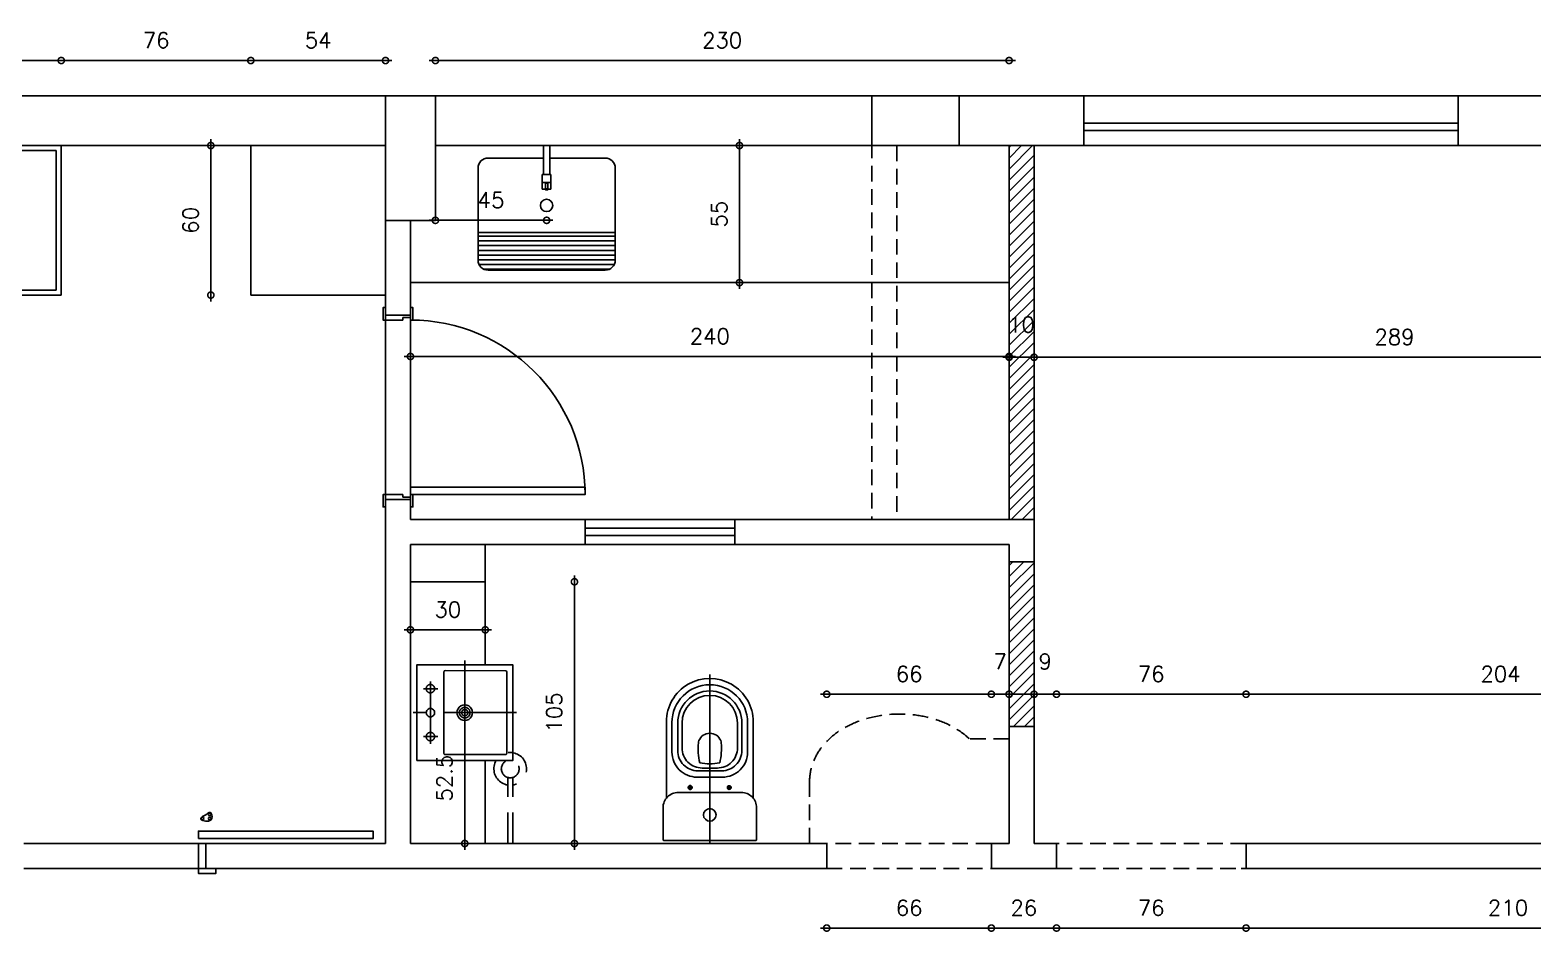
# Model space of a CAD drawing. Extents: x 126968 to 132038, y -1805 to 3860.
# Drawn here: x 127627 to 128229, y 2543 to 2904 of the extents above; entities that cross this region are included whole.
import ezdxf

# ---------------------------------------------------------------- set-up
doc = ezdxf.new("R2010")
doc.units = 0
doc.header["$MEASUREMENT"] = 0
doc.header["$PDMODE"] = 3
for name, pattern in [('AXES', [0.54, 0.3, -0.08, 0.08, -0.08]), ('CACHE', [0.24, 0.12, -0.12]), ('CONTINU', [0]), ('HIDDEN', [0.375, 0.25, -0.125])]:
    doc.linetypes.add(name, pattern=pattern)
doc.layers.get('0').update_dxf_attribs({"linetype": 'CONTINUOUS'})
doc.layers.get('Defpoints').update_dxf_attribs({"linetype": 'CONTINUOUS'})
doc.layers.add('COTA', color=8, linetype='CONTINUOUS', lineweight=5)
for name, color, linetype in [('PENA01', 1, 'CONTINUOUS'), ('PENA02', 2, 'CONTINUOUS'), ('PENA03', 3, 'CONTINUOUS'), ('PENA06', 6, 'CONTINUOUS')]:
    doc.layers.add(name, color=color, linetype=linetype)
doc.layers.add('PROJEÇÃO', color=1, linetype='HIDDEN', transparency=0.51)
doc.styles.get("Standard").update_dxf_attribs({"font": 'romans.shx'})
doc.dimstyles.new('COTAS_1_25', dxfattribs={"dimscale": 25, "dimtxt": 0.25, "dimasz": 0.2, "dimexe": 0.1, "dimexo": 0.2, "dimgap": 0.2, "dimtad": 1, "dimdsep": 46, "dimtxsty": 'Standard', "dimblk1": 'DOTSMALL', "dimblk2": 'DOTSMALL', "dimsah": 1, "dimcen": 0.1, "dimdle": 0.1, "dimse1": 1, "dimse2": 1, "dimclrt": 2, "dimadec": 0, "dimazin": 0, "dimtfac": 1, "dimtmove": 2, "dimatfit": 3, "dimldrblk": 'DOTSMALL', "dimfxl": 1, "dimtolj": 1, "dimtzin": 0, "dimarcsym": 0})
pattern_1 = [(45, (89948.3493, -6200.0578), (-2.2097087, 2.2097087), [])]

# ---------------------------------------------------------------- blocks, each defined once
blk = doc.blocks.new('7013017_p')
at = {"linetype": 'CONTINU'}
for points in [[(0, -0.6774), (0, 0)], [(-0.1875, -0.1437), (-0.1875, -0.0148)], [(-0.1848, -0.0121), (0.1848, -0.0121)], [(0.1875, -0.1437), (0.1875, -0.0148)], [(-0.174, -0.4881), (-0.174, -0.182)], [(-0.1266, -0.2047), (0.1266, -0.2047)], [(-0.0871, -0.2244), (-0.0688, -0.2244)], [(-0.0782, -0.2345), (-0.0782, -0.2147)], [(0.0681, -0.2244), (0.0887, -0.2244)], [(0.0782, -0.2351), (0.0782, -0.2144)], [(0.174, -0.488), (0.174, -0.182)], [(-0.0509, -0.2662), (0.0509, -0.2662)], [(-0.0479, -0.2918), (0.0479, -0.2918)], [(-0.0303, -0.3027), (0.0303, -0.3027)], [(-0.1518, -0.4851), (-0.1518, -0.367)], [(-0.1286, -0.4834), (-0.1286, -0.3725)], [(-0.111, -0.4834), (-0.111, -0.3834)], [(0.111, -0.4834), (0.111, -0.3834)], [(0.1286, -0.4834), (0.1286, -0.3725)], [(0.1518, -0.4851), (0.1518, -0.367)]]:
    blk.add_lwpolyline(points, dxfattribs=at)
for points in [[(-0.1848, -0.0121, 0.41424), (-0.1875, -0.0148)], [(0.1875, -0.0148, 0.414275), (0.1848, -0.0121)], [(0, -0.0896, 1), (0, -0.14)], [(0, -0.14, 1), (0, -0.0896)], [(-0.1875, -0.1437, 0.414214), (-0.1266, -0.2047)], [(0.1266, -0.2047, 0.414214), (0.1875, -0.1437)], [(-0.0782, -0.2168, 1), (-0.0782, -0.2319)], [(-0.0782, -0.2319, 1), (-0.0782, -0.2168)], [(0.0782, -0.2168, 1), (0.0782, -0.2319)], [(0.0782, -0.2319, 1), (0.0782, -0.2168)], [(-0.0509, -0.2662, 0.414214), (-0.1518, -0.367)], [(-0.0479, -0.2918, 0.414214), (-0.1286, -0.3725)], [(0.1286, -0.3725, 0.414214), (0.0479, -0.2918)], [(0.1518, -0.367, 0.414214), (0.0509, -0.2662)], [(-0.0303, -0.3027, 0.414214), (-0.111, -0.3834)], [(-0.04, -0.3232, 0.078063), (-0.0458, -0.404)], [(0.04, -0.3232, 0.080389), (-0.04, -0.3232)], [(0.111, -0.3834, 0.414214), (0.0303, -0.3027)], [(0.0458, -0.404, 0.078063), (0.04, -0.3232)], [(-0.0458, -0.404, 0.07471), (-0.0437, -0.4128)], [(-0.0437, -0.4128, 0.675827), (0.0437, -0.4128)], [(0.0437, -0.4128, 0.07471), (0.0458, -0.404)], [(-0.174, -0.4881, 1.000333), (0.174, -0.488)], [(-0.1518, -0.4851, 1), (0.1518, -0.4851)], [(-0.1286, -0.4834, 0.999998), (0.1286, -0.4834)], [(-0.111, -0.4834, 0.999998), (0.111, -0.4834)]]:
    blk.add_lwpolyline(points, format="xyb", dxfattribs=at)
blk = doc.blocks.new('7407317_p')
at = {"linetype": 'Continuous'}
blk.add_lwpolyline([(-0.2, 0.2), (0.2, 0.2), (0.2, -0.2), (-0.2, -0.2)], close=True, dxfattribs=at)
at = {"linetype": 'AXES'}
for points in [[(0, -0.2161), (0, 0.2151)], [(-0.1299, 0.1435), (0.1299, 0.1435)], [(-0.1, 0.112), (-0.1, 0.1725)], [(0.1, 0.112), (0.1, 0.1725)], [(-0.0506, 0), (0.2181, 0)]]:
    blk.add_lwpolyline(points, dxfattribs=at)
at = {"linetype": 'CACHE'}
for points in [[(-0.1, 0.161, 1.000021), (-0.1, 0.126)], [(-0.1, 0.126, 1.000078), (-0.1, 0.161)], [(0.1, 0.161, 1.000019), (0.1, 0.126)], [(0.1, 0.126, 1.000063), (0.1, 0.161)]]:
    blk.add_lwpolyline(points, format="xyb", dxfattribs=at)
at = {"linetype": 'CONTINU'}
for points in [[(0, 0.161, 1.00002), (0, 0.126)], [(0, 0.126, 1.00004), (0, 0.161)], [(-0.1703, 0.087, 0.414575), (-0.1753, 0.082)], [(0.1754, 0.082, 0.41461), (0.1704, 0.087)], [(0, 0.0325, 1.00002), (0, -0.0325)], [(0, 0.0222, 1.00002), (0, -0.0223)], [(0, -0.0325, 1.00002), (0, 0.0325)], [(0, -0.0223, 1.00006), (0, 0.0222)], [(-0.1736, -0.1735, -0.197037), (-0.175, -0.17)], [(-0.175, -0.17, 0.414577), (-0.17, -0.175)], [(-0.17, -0.175, -0.197039), (-0.1736, -0.1735)], [(0.1706, -0.175, 0.413841), (0.175, -0.1706)]]:
    blk.add_lwpolyline(points, format="xyb", dxfattribs=at)
for points in [[(-0.1753, 0.082), (-0.175, -0.17)], [(-0.1703, 0.087), (0.1704, 0.087)], [(0.175, -0.1706), (0.1754, 0.082)], [(-0.17, -0.175), (0.1706, -0.175)]]:
    blk.add_lwpolyline(points, dxfattribs=at)
blk = doc.blocks.new('Chuveiro-30cm')
for p, q in [((0, 0.02), (-0.531, 0.02)), ((0, -0.02), (-0.531, -0.02))]:
    blk.add_line(p, q)
blk.add_circle((-0.599, 0), 0.0714)
blk.add_arc((-0.599, 0), 0.131, 8.7566, 351.2434)
blk = doc.blocks.new('_DOTSMALL')
at = {"color": 0, "linetype": 'ByBlock', "const_width": 0.5}
blk.add_lwpolyline([(-0.0625, 0, 1), (0.0625, 0, 1)], format="xyb", close=True, dxfattribs=at)
blk = doc.blocks.new('*D273')
at = {"layer": 'COTA', "color": 0, "lineweight": -2, "transparency": 16777216}
blk.add_line((127501.93, 2892.24), (127641.93, 2892.24), dxfattribs=at)
at = {"layer": 'Defpoints', "color": 0, "transparency": 16777216}
for p in [(127639.43, 2892.24), (127504.43, 2858.13), (127639.43, 2858.13)]:
    blk.add_point(p, dxfattribs=at)
at = {"layer": 'COTA', "color": 0, "lineweight": -2, "transparency": 16777216, "xscale": 5, "yscale": 5, "zscale": 5, "rotation": 180}
blk.add_blockref('_DOTSMALL', (127504.43, 2892.24), dxfattribs=at)
at = {"layer": 'COTA', "color": 0, "lineweight": -2, "transparency": 16777216, "xscale": 5, "yscale": 5, "zscale": 5}
blk.add_blockref('_DOTSMALL', (127639.43, 2892.24), dxfattribs=at)
at = {"layer": 'COTA', "color": 2, "transparency": 16777216, "insert": (127571.93, 2900.37), "char_height": 6.25, "attachment_point": 5}
blk.add_mtext('\\A1;135', dxfattribs=at)
blk = doc.blocks.new('*D274')
at = {"layer": 'COTA', "color": 0, "lineweight": -2, "transparency": 16777216}
blk.add_line((127636.93, 2892.24), (127717.93, 2892.24), dxfattribs=at)
at = {"layer": 'Defpoints', "color": 0, "transparency": 16777216}
for p in [(127715.43, 2892.24), (127639.43, 2858.13), (127715.43, 2858.13)]:
    blk.add_point(p, dxfattribs=at)
at = {"layer": 'COTA', "color": 0, "lineweight": -2, "transparency": 16777216, "xscale": 5, "yscale": 5, "zscale": 5, "rotation": 180}
blk.add_blockref('_DOTSMALL', (127639.43, 2892.24), dxfattribs=at)
at = {"layer": 'COTA', "color": 0, "lineweight": -2, "transparency": 16777216, "xscale": 5, "yscale": 5, "zscale": 5}
blk.add_blockref('_DOTSMALL', (127715.43, 2892.24), dxfattribs=at)
at = {"layer": 'COTA', "color": 2, "transparency": 16777216, "insert": (127677.43, 2900.37), "char_height": 6.25, "attachment_point": 5}
blk.add_mtext('\\A1;76', dxfattribs=at)
blk = doc.blocks.new('*D275')
at = {"layer": 'COTA', "color": 0, "lineweight": -2, "transparency": 16777216}
blk.add_line((127712.93, 2892.24), (127771.93, 2892.24), dxfattribs=at)
at = {"layer": 'Defpoints', "color": 0, "transparency": 16777216}
for p in [(127769.43, 2892.24), (127715.43, 2858.13), (127769.43, 2858.13)]:
    blk.add_point(p, dxfattribs=at)
at = {"layer": 'COTA', "color": 0, "lineweight": -2, "transparency": 16777216, "xscale": 5, "yscale": 5, "zscale": 5, "rotation": 180}
blk.add_blockref('_DOTSMALL', (127715.43, 2892.24), dxfattribs=at)
at = {"layer": 'COTA', "color": 0, "lineweight": -2, "transparency": 16777216, "xscale": 5, "yscale": 5, "zscale": 5}
blk.add_blockref('_DOTSMALL', (127769.43, 2892.24), dxfattribs=at)
at = {"layer": 'COTA', "color": 2, "transparency": 16777216, "insert": (127742.43, 2900.37), "char_height": 6.25, "attachment_point": 5}
blk.add_mtext('\\A1;54', dxfattribs=at)
blk = doc.blocks.new('*D276')
at = {"layer": 'COTA', "color": 0, "lineweight": -2, "transparency": 16777216}
blk.add_line((127699.41, 2860.63), (127699.41, 2795.63), dxfattribs=at)
at = {"layer": 'Defpoints', "color": 0, "transparency": 16777216}
for p in [(127715.43, 2858.13), (127699.41, 2798.13), (127715.43, 2798.13)]:
    blk.add_point(p, dxfattribs=at)
at = {"layer": 'COTA', "color": 0, "lineweight": -2, "transparency": 16777216, "xscale": 5, "yscale": 5, "zscale": 5}
for p, rotation in [((127699.41, 2858.13), 90), ((127699.41, 2798.13), 270)]:
    blk.add_blockref('_DOTSMALL', p, dxfattribs=dict(at, rotation=rotation))
at = {"layer": 'COTA', "color": 2, "transparency": 16777216, "insert": (127691.29, 2828.13), "char_height": 6.25, "attachment_point": 5, "rotation": 90}
blk.add_mtext('\\A1;60', dxfattribs=at)
blk = doc.blocks.new('*D278')
at = {"layer": 'COTA', "color": 0, "lineweight": -2, "transparency": 16777216}
blk.add_line((127786.93, 2892.24), (128021.93, 2892.24), dxfattribs=at)
at = {"layer": 'Defpoints', "color": 0, "transparency": 16777216}
for p in [(128019.43, 2892.24), (127789.43, 2858.13), (128019.43, 2858.13)]:
    blk.add_point(p, dxfattribs=at)
at = {"layer": 'COTA', "color": 0, "lineweight": -2, "transparency": 16777216, "xscale": 5, "yscale": 5, "zscale": 5, "rotation": 180}
blk.add_blockref('_DOTSMALL', (127789.43, 2892.24), dxfattribs=at)
at = {"layer": 'COTA', "color": 0, "lineweight": -2, "transparency": 16777216, "xscale": 5, "yscale": 5, "zscale": 5}
blk.add_blockref('_DOTSMALL', (128019.43, 2892.24), dxfattribs=at)
at = {"layer": 'COTA', "color": 2, "transparency": 16777216, "insert": (127904.43, 2900.37), "char_height": 6.25, "attachment_point": 5}
blk.add_mtext('\\A1;230', dxfattribs=at)
blk = doc.blocks.new('*D279')
at = {"layer": 'COTA', "color": 0, "lineweight": -2, "transparency": 16777216}
blk.add_line((127776.93, 2773.51), (128021.93, 2773.51), dxfattribs=at)
at = {"layer": 'Defpoints', "color": 0, "transparency": 16777216}
for p in [(127779.43, 2803.13), (128019.43, 2803.13), (128019.43, 2773.51)]:
    blk.add_point(p, dxfattribs=at)
at = {"layer": 'COTA', "color": 0, "lineweight": -2, "transparency": 16777216, "xscale": 5, "yscale": 5, "zscale": 5, "rotation": 180}
blk.add_blockref('_DOTSMALL', (127779.43, 2773.51), dxfattribs=at)
at = {"layer": 'COTA', "color": 0, "lineweight": -2, "transparency": 16777216, "xscale": 5, "yscale": 5, "zscale": 5}
blk.add_blockref('_DOTSMALL', (128019.43, 2773.51), dxfattribs=at)
at = {"layer": 'COTA', "color": 2, "transparency": 16777216, "insert": (127899.43, 2781.63), "char_height": 6.25, "attachment_point": 5}
blk.add_mtext('\\A1;240', dxfattribs=at)
blk = doc.blocks.new('*D280')
at = {"layer": 'COTA', "color": 0, "lineweight": -2, "transparency": 16777216}
blk.add_line((127911.33, 2860.63), (127911.33, 2800.63), dxfattribs=at)
at = {"layer": 'Defpoints', "color": 0, "transparency": 16777216}
for p in [(127789.43, 2858.13), (127789.43, 2803.13), (127911.33, 2803.13)]:
    blk.add_point(p, dxfattribs=at)
at = {"layer": 'COTA', "color": 0, "lineweight": -2, "transparency": 16777216, "xscale": 5, "yscale": 5, "zscale": 5}
for p, rotation in [((127911.33, 2858.13), 90), ((127911.33, 2803.13), 270)]:
    blk.add_blockref('_DOTSMALL', p, dxfattribs=dict(at, rotation=rotation))
at = {"layer": 'COTA', "color": 2, "transparency": 16777216, "insert": (127903.21, 2830.63), "char_height": 6.25, "attachment_point": 5, "rotation": 90}
blk.add_mtext('\\A1;55', dxfattribs=at)
blk = doc.blocks.new('*D281')
at = {"layer": 'COTA', "color": 0, "lineweight": -2, "transparency": 16777216}
blk.add_line((127836.52, 2828.13), (127786.93, 2828.13), dxfattribs=at)
at = {"layer": 'Defpoints', "color": 0, "transparency": 16777216}
for p in [(127789.43, 2834.13), (127834.02, 2834.13), (127789.43, 2828.13)]:
    blk.add_point(p, dxfattribs=at)
at = {"layer": 'COTA', "color": 0, "lineweight": -2, "transparency": 16777216, "xscale": 5, "yscale": 5, "zscale": 5, "rotation": 180}
blk.add_blockref('_DOTSMALL', (127789.43, 2828.13), dxfattribs=at)
at = {"layer": 'COTA', "color": 0, "lineweight": -2, "transparency": 16777216, "xscale": 5, "yscale": 5, "zscale": 5}
blk.add_blockref('_DOTSMALL', (127834.02, 2828.13), dxfattribs=at)
at = {"layer": 'COTA', "color": 2, "transparency": 16777216, "insert": (127811.72, 2836.25), "char_height": 6.25, "attachment_point": 5}
blk.add_mtext('\\A1;45', dxfattribs=at)
blk = doc.blocks.new('*D282')
at = {"layer": 'COTA', "color": 0, "lineweight": -2, "transparency": 16777216}
blk.add_line((128016.93, 2773.19), (128031.93, 2773.19), dxfattribs=at)
at = {"layer": 'Defpoints', "color": 0, "transparency": 16777216}
for p in [(128029.43, 2773.19), (128019.43, 2708.13), (128029.43, 2708.13)]:
    blk.add_point(p, dxfattribs=at)
at = {"layer": 'COTA', "color": 0, "lineweight": -2, "transparency": 16777216, "xscale": 5, "yscale": 5, "zscale": 5, "rotation": 180}
blk.add_blockref('_DOTSMALL', (128019.43, 2773.19), dxfattribs=at)
at = {"layer": 'COTA', "color": 0, "lineweight": -2, "transparency": 16777216, "xscale": 5, "yscale": 5, "zscale": 5}
blk.add_blockref('_DOTSMALL', (128029.43, 2773.19), dxfattribs=at)
at = {"layer": 'COTA', "color": 2, "transparency": 16777216, "insert": (128024.43, 2786.32), "char_height": 6.25, "attachment_point": 5}
blk.add_mtext('\\A1;10', dxfattribs=at)
blk = doc.blocks.new('*D283')
at = {"layer": 'COTA', "color": 0, "lineweight": -2, "transparency": 16777216}
blk.add_line((128026.93, 2773.19), (128320.93, 2773.19), dxfattribs=at)
at = {"layer": 'Defpoints', "color": 0, "transparency": 16777216}
for p in [(128318.43, 2858.13), (128318.43, 2773.19), (128029.43, 2708.13)]:
    blk.add_point(p, dxfattribs=at)
at = {"layer": 'COTA', "color": 0, "lineweight": -2, "transparency": 16777216, "xscale": 5, "yscale": 5, "zscale": 5, "rotation": 180}
blk.add_blockref('_DOTSMALL', (128029.43, 2773.19), dxfattribs=at)
at = {"layer": 'COTA', "color": 0, "lineweight": -2, "transparency": 16777216, "xscale": 5, "yscale": 5, "zscale": 5}
blk.add_blockref('_DOTSMALL', (128318.43, 2773.19), dxfattribs=at)
at = {"layer": 'COTA', "color": 2, "transparency": 16777216, "insert": (128173.93, 2781.32), "char_height": 6.25, "attachment_point": 5}
blk.add_mtext('\\A1;289', dxfattribs=at)
blk = doc.blocks.new('*D285')
at = {"layer": 'COTA', "color": 0, "lineweight": -2, "transparency": 16777216}
blk.add_line((128326.93, 2544.21), (128111.93, 2544.21), dxfattribs=at)
at = {"layer": 'Defpoints', "color": 0, "transparency": 16777216}
for p in [(128114.43, 2568.13), (128324.43, 2568.13), (128114.43, 2544.21)]:
    blk.add_point(p, dxfattribs=at)
at = {"layer": 'COTA', "color": 0, "lineweight": -2, "transparency": 16777216, "xscale": 5, "yscale": 5, "zscale": 5, "rotation": 180}
blk.add_blockref('_DOTSMALL', (128114.43, 2544.21), dxfattribs=at)
at = {"layer": 'COTA', "color": 0, "lineweight": -2, "transparency": 16777216, "xscale": 5, "yscale": 5, "zscale": 5}
blk.add_blockref('_DOTSMALL', (128324.43, 2544.21), dxfattribs=at)
at = {"layer": 'COTA', "color": 2, "transparency": 16777216, "insert": (128219.43, 2552.33), "char_height": 6.25, "attachment_point": 5}
blk.add_mtext('\\A1;210', dxfattribs=at)
blk = doc.blocks.new('*D286')
at = {"layer": 'COTA', "color": 0, "lineweight": -2, "transparency": 16777216}
blk.add_line((128116.93, 2544.21), (128035.93, 2544.21), dxfattribs=at)
at = {"layer": 'Defpoints', "color": 0, "transparency": 16777216}
for p in [(128038.43, 2568.13), (128114.43, 2568.13), (128038.43, 2544.21)]:
    blk.add_point(p, dxfattribs=at)
at = {"layer": 'COTA', "color": 0, "lineweight": -2, "transparency": 16777216, "xscale": 5, "yscale": 5, "zscale": 5, "rotation": 180}
blk.add_blockref('_DOTSMALL', (128038.43, 2544.21), dxfattribs=at)
at = {"layer": 'COTA', "color": 0, "lineweight": -2, "transparency": 16777216, "xscale": 5, "yscale": 5, "zscale": 5}
blk.add_blockref('_DOTSMALL', (128114.43, 2544.21), dxfattribs=at)
at = {"layer": 'COTA', "color": 2, "transparency": 16777216, "insert": (128076.43, 2552.33), "char_height": 6.25, "attachment_point": 5}
blk.add_mtext('\\A1;76', dxfattribs=at)
blk = doc.blocks.new('*D287')
at = {"layer": 'COTA', "color": 0, "lineweight": -2, "transparency": 16777216}
blk.add_line((128040.93, 2544.21), (128009.81, 2544.21), dxfattribs=at)
at = {"layer": 'Defpoints', "color": 0, "transparency": 16777216}
for p in [(128012.31, 2568.13), (128038.43, 2568.13), (128012.31, 2544.21)]:
    blk.add_point(p, dxfattribs=at)
at = {"layer": 'COTA', "color": 0, "lineweight": -2, "transparency": 16777216, "xscale": 5, "yscale": 5, "zscale": 5, "rotation": 180}
blk.add_blockref('_DOTSMALL', (128012.31, 2544.21), dxfattribs=at)
at = {"layer": 'COTA', "color": 0, "lineweight": -2, "transparency": 16777216, "xscale": 5, "yscale": 5, "zscale": 5}
blk.add_blockref('_DOTSMALL', (128038.43, 2544.21), dxfattribs=at)
at = {"layer": 'COTA', "color": 2, "transparency": 16777216, "insert": (128025.37, 2552.33), "char_height": 6.25, "attachment_point": 5}
blk.add_mtext('\\A1;26', dxfattribs=at)
blk = doc.blocks.new('*D288')
at = {"layer": 'COTA', "color": 0, "lineweight": -2, "transparency": 16777216}
blk.add_line((128014.81, 2544.21), (127943.81, 2544.21), dxfattribs=at)
at = {"layer": 'Defpoints', "color": 0, "transparency": 16777216}
for p in [(127946.31, 2568.13), (128012.31, 2568.13), (127946.31, 2544.21)]:
    blk.add_point(p, dxfattribs=at)
at = {"layer": 'COTA', "color": 0, "lineweight": -2, "transparency": 16777216, "xscale": 5, "yscale": 5, "zscale": 5, "rotation": 180}
blk.add_blockref('_DOTSMALL', (127946.31, 2544.21), dxfattribs=at)
at = {"layer": 'COTA', "color": 0, "lineweight": -2, "transparency": 16777216, "xscale": 5, "yscale": 5, "zscale": 5}
blk.add_blockref('_DOTSMALL', (128012.31, 2544.21), dxfattribs=at)
at = {"layer": 'COTA', "color": 2, "transparency": 16777216, "insert": (127979.31, 2552.33), "char_height": 6.25, "attachment_point": 5}
blk.add_mtext('\\A1;66', dxfattribs=at)
blk = doc.blocks.new('*D289')
at = {"layer": 'COTA', "color": 0, "lineweight": -2, "transparency": 16777216}
for p, q in [((128012.31, 2638.01), (128007.31, 2638.01)), ((128019.43, 2638.01), (128012.31, 2638.01)), ((128019.43, 2638.01), (128024.43, 2638.01))]:
    blk.add_line(p, q, dxfattribs=at)
at = {"layer": 'Defpoints', "color": 0, "transparency": 16777216}
for p in [(128012.31, 2638.01), (128012.31, 2578.13), (128019.43, 2578.13)]:
    blk.add_point(p, dxfattribs=at)
at = {"layer": 'COTA', "color": 0, "lineweight": -2, "transparency": 16777216, "xscale": 5, "yscale": 5, "zscale": 5}
blk.add_blockref('_DOTSMALL', (128012.31, 2638.01), dxfattribs=at)
at = {"layer": 'COTA', "color": 0, "lineweight": -2, "transparency": 16777216, "xscale": 5, "yscale": 5, "zscale": 5, "rotation": 180}
blk.add_blockref('_DOTSMALL', (128019.43, 2638.01), dxfattribs=at)
at = {"layer": 'COTA', "color": 2, "transparency": 16777216, "insert": (128015.87, 2651.13), "char_height": 6.25, "attachment_point": 5}
blk.add_mtext('\\A1;7', dxfattribs=at)
blk = doc.blocks.new('*D290')
at = {"layer": 'COTA', "color": 0, "lineweight": -2, "transparency": 16777216}
blk.add_line((128014.81, 2638.01), (127943.81, 2638.01), dxfattribs=at)
at = {"layer": 'Defpoints', "color": 0, "transparency": 16777216}
for p in [(127946.31, 2638.01), (127946.31, 2578.13), (128012.31, 2578.13)]:
    blk.add_point(p, dxfattribs=at)
at = {"layer": 'COTA', "color": 0, "lineweight": -2, "transparency": 16777216, "xscale": 5, "yscale": 5, "zscale": 5, "rotation": 180}
blk.add_blockref('_DOTSMALL', (127946.31, 2638.01), dxfattribs=at)
at = {"layer": 'COTA', "color": 0, "lineweight": -2, "transparency": 16777216, "xscale": 5, "yscale": 5, "zscale": 5}
blk.add_blockref('_DOTSMALL', (128012.31, 2638.01), dxfattribs=at)
at = {"layer": 'COTA', "color": 2, "transparency": 16777216, "insert": (127979.31, 2646.13), "char_height": 6.25, "attachment_point": 5}
blk.add_mtext('\\A1;66', dxfattribs=at)
blk = doc.blocks.new('*D291')
at = {"layer": 'COTA', "color": 0, "lineweight": -2, "transparency": 16777216}
for p, q in [((128029.43, 2638.01), (128024.43, 2638.01)), ((128029.43, 2638.01), (128038.43, 2638.01)), ((128038.43, 2638.01), (128043.43, 2638.01))]:
    blk.add_line(p, q, dxfattribs=at)
at = {"layer": 'Defpoints', "color": 0, "transparency": 16777216}
for p in [(128038.43, 2638.01), (128029.43, 2578.13), (128038.43, 2578.13)]:
    blk.add_point(p, dxfattribs=at)
at = {"layer": 'COTA', "color": 0, "lineweight": -2, "transparency": 16777216, "xscale": 5, "yscale": 5, "zscale": 5}
blk.add_blockref('_DOTSMALL', (128029.43, 2638.01), dxfattribs=at)
at = {"layer": 'COTA', "color": 0, "lineweight": -2, "transparency": 16777216, "xscale": 5, "yscale": 5, "zscale": 5, "rotation": 180}
blk.add_blockref('_DOTSMALL', (128038.43, 2638.01), dxfattribs=at)
at = {"layer": 'COTA', "color": 2, "transparency": 16777216, "insert": (128033.93, 2651.13), "char_height": 6.25, "attachment_point": 5}
blk.add_mtext('\\A1;9', dxfattribs=at)
blk = doc.blocks.new('*D292')
at = {"layer": 'COTA', "color": 0, "lineweight": -2, "transparency": 16777216}
blk.add_line((128035.93, 2638.01), (128116.93, 2638.01), dxfattribs=at)
at = {"layer": 'Defpoints', "color": 0, "transparency": 16777216}
for p in [(128114.43, 2638.01), (128038.43, 2578.13), (128114.43, 2578.13)]:
    blk.add_point(p, dxfattribs=at)
at = {"layer": 'COTA', "color": 0, "lineweight": -2, "transparency": 16777216, "xscale": 5, "yscale": 5, "zscale": 5, "rotation": 180}
blk.add_blockref('_DOTSMALL', (128038.43, 2638.01), dxfattribs=at)
at = {"layer": 'COTA', "color": 0, "lineweight": -2, "transparency": 16777216, "xscale": 5, "yscale": 5, "zscale": 5}
blk.add_blockref('_DOTSMALL', (128114.43, 2638.01), dxfattribs=at)
at = {"layer": 'COTA', "color": 2, "transparency": 16777216, "insert": (128076.43, 2646.13), "char_height": 6.25, "attachment_point": 5}
blk.add_mtext('\\A1;76', dxfattribs=at)
blk = doc.blocks.new('*D293')
at = {"layer": 'COTA', "color": 0, "lineweight": -2, "transparency": 16777216}
blk.add_line((128111.93, 2638.01), (128320.93, 2638.01), dxfattribs=at)
at = {"layer": 'Defpoints', "color": 0, "transparency": 16777216}
for p in [(128318.43, 2638.01), (128114.43, 2578.13), (128318.43, 2578.13)]:
    blk.add_point(p, dxfattribs=at)
at = {"layer": 'COTA', "color": 0, "lineweight": -2, "transparency": 16777216, "xscale": 5, "yscale": 5, "zscale": 5, "rotation": 180}
blk.add_blockref('_DOTSMALL', (128114.43, 2638.01), dxfattribs=at)
at = {"layer": 'COTA', "color": 0, "lineweight": -2, "transparency": 16777216, "xscale": 5, "yscale": 5, "zscale": 5}
blk.add_blockref('_DOTSMALL', (128318.43, 2638.01), dxfattribs=at)
at = {"layer": 'COTA', "color": 2, "transparency": 16777216, "insert": (128216.43, 2646.13), "char_height": 6.25, "attachment_point": 5}
blk.add_mtext('\\A1;204', dxfattribs=at)
blk = doc.blocks.new('*D305')
at = {"layer": 'COTA', "color": 0, "lineweight": -2, "transparency": 16777216}
blk.add_line((127845.17, 2575.63), (127845.17, 2685.63), dxfattribs=at)
at = {"layer": 'Defpoints', "color": 0, "transparency": 16777216}
for p in [(127809.43, 2683.13), (127845.17, 2683.13), (127809.43, 2578.13)]:
    blk.add_point(p, dxfattribs=at)
at = {"layer": 'COTA', "color": 0, "lineweight": -2, "transparency": 16777216, "xscale": 5, "yscale": 5, "zscale": 5}
for p, rotation in [((127845.17, 2683.13), 90), ((127845.17, 2578.13), 270)]:
    blk.add_blockref('_DOTSMALL', p, dxfattribs=dict(at, rotation=rotation))
at = {"layer": 'COTA', "color": 2, "transparency": 16777216, "insert": (127837.05, 2630.63), "char_height": 6.25, "attachment_point": 5, "rotation": 90}
blk.add_mtext('\\A1;105', dxfattribs=at)
blk = doc.blocks.new('*D306')
at = {"layer": 'COTA', "color": 0, "lineweight": -2, "transparency": 16777216}
blk.add_line((127811.93, 2663.85), (127776.93, 2663.85), dxfattribs=at)
at = {"layer": 'Defpoints', "color": 0, "transparency": 16777216}
for p in [(127779.43, 2683.13), (127809.43, 2683.13), (127779.43, 2663.85)]:
    blk.add_point(p, dxfattribs=at)
at = {"layer": 'COTA', "color": 0, "lineweight": -2, "transparency": 16777216, "xscale": 5, "yscale": 5, "zscale": 5, "rotation": 180}
blk.add_blockref('_DOTSMALL', (127779.43, 2663.85), dxfattribs=at)
at = {"layer": 'COTA', "color": 0, "lineweight": -2, "transparency": 16777216, "xscale": 5, "yscale": 5, "zscale": 5}
blk.add_blockref('_DOTSMALL', (127809.43, 2663.85), dxfattribs=at)
at = {"layer": 'COTA', "color": 2, "transparency": 16777216, "insert": (127794.43, 2671.98), "char_height": 6.25, "attachment_point": 5}
blk.add_mtext('\\A1;30', dxfattribs=at)
blk = doc.blocks.new('*D307')
at = {"layer": 'COTA', "color": 0, "lineweight": -2, "transparency": 16777216}
blk.add_line((127801.21, 2633.13), (127801.21, 2575.63), dxfattribs=at)
at = {"layer": 'Defpoints', "color": 0, "transparency": 16777216}
for p in [(127801.21, 2630.63), (127801.21, 2578.13), (127801.21, 2578.13)]:
    blk.add_point(p, dxfattribs=at)
at = {"layer": 'COTA', "color": 0, "lineweight": -2, "transparency": 16777216, "xscale": 5, "yscale": 5, "zscale": 5}
for p, rotation in [((127801.21, 2630.63), 90), ((127801.21, 2578.13), 270)]:
    blk.add_blockref('_DOTSMALL', p, dxfattribs=dict(at, rotation=rotation))
at = {"layer": 'COTA', "color": 2, "transparency": 16777216, "insert": (127793.09, 2604.38), "char_height": 6.25, "attachment_point": 5, "rotation": 90}
blk.add_mtext('\\A1;52.5', dxfattribs=at)

msp = doc.modelspace()

# ---------------------------------------------------------------- hatches: boundary and pattern name
h = msp.add_hatch()
h.set_pattern_fill('ANSI31', color=256, scale=0.6, angle=1035, style=0)
h.set_pattern_definition([(360, (122128.748, 1507.3568), (-3e-15, 1.905), [])])
h.paths.add_polyline_path([(127846.662, 2823.215), (127806.518, 2823.215), (127806.518, 2812.129, 0.4142136), (127810.518, 2808.129), (127846.662, 2808.129)])
h.paths.add_polyline_path([(127861.518, 2823.215), (127846.662, 2823.215), (127846.662, 2808.129), (127857.518, 2808.129, 0.4142136), (127861.518, 2812.129)])
at = {"layer": 'PENA06'}
h = msp.add_hatch(dxfattribs=at)
h.set_pattern_fill('ANSI31', color=256, scale=25)
h.set_pattern_definition(pattern_1)
h.paths.add_polyline_path([(128029.429, 2858.129), (128019.429, 2858.129), (128019.429, 2708.129), (128029.429, 2708.129)])
h = msp.add_hatch(dxfattribs=at)
h.set_pattern_fill('ANSI31', color=256, scale=25)
h.set_pattern_definition(pattern_1)
h.paths.add_polyline_path([(128029.429, 2691.129), (128019.429, 2691.129), (128019.429, 2625.129), (128029.429, 2625.129)])

# ---------------------------------------------------------------- linework, layer by layer
for p, q in [((127832.768, 2846.544), (127832.768, 2858.129)), ((127835.268, 2846.544), (127835.268, 2858.129)), ((127832.268, 2846.544), (127832.268, 2840.69)), ((127835.768, 2846.544), (127832.268, 2846.544)), ((127835.768, 2846.544), (127835.768, 2840.69)), ((127835.768, 2843.255), (127832.268, 2843.255)), ((127833.518, 2840.69), (127832.268, 2840.69)), ((127834.518, 2840.735), (127833.518, 2840.735)), ((127835.768, 2840.69), (127834.518, 2840.69)), ((127806.518, 2823.215), (127861.518, 2823.215))]:
    msp.add_line(p, q)
msp.add_lwpolyline([(127832.768, 2853.129), (127810.518, 2853.129, 0.4142136), (127806.518, 2849.129), (127806.518, 2812.129, 0.4142136), (127810.518, 2808.129), (127857.518, 2808.129, 0.4142136), (127861.518, 2812.129), (127861.518, 2849.129, 0.4142136), (127857.518, 2853.129), (127835.268, 2853.129)], format="xyb")
msp.add_lwpolyline([(127834.518, 2843.084), (127834.518, 2840.393), (127833.518, 2840.393), (127833.518, 2843.084)], close=True)
for centre, radius in [((127834.018, 2834.129), 2.46), ((127696.029, 2588.132), 0.541), ((127698.999, 2589.754), 0.541), ((127698.999, 2588.132), 0.541)]:
    msp.add_circle(centre, radius)
msp.add_open_spline([(127699.931, 2588.906), (127699.825, 2586.709), (127694.975, 2587.193), (127695.341, 2588.753), (127697.665, 2589.556), (127699.612, 2591.517), (127699.907, 2588.8)], degree=3)
at = {"layer": 'PENA01'}
for p, q in [((127769.429, 2718.129), (127769.429, 2788.129)), ((127779.429, 2718.129), (127779.429, 2788.129)), ((127694.429, 2578.129), (127624.429, 2578.129)), ((127694.429, 2568.129), (127624.429, 2568.129))]:
    msp.add_line(p, q, dxfattribs=at)
at = {"layer": 'PENA01', "linetype": 'Continuous'}
msp.add_arc((127779.429, 2718.129), 70, 0, 90, dxfattribs=at)
at = {"layer": 'PENA02', "linetype": 'Continuous'}
for p, q in [((128049.429, 2878.129), (128199.429, 2878.129)), ((128049.429, 2878.129), (128199.429, 2878.129)), ((128049.429, 2878.129), (128199.429, 2878.129)), ((128199.429, 2858.129), (128049.429, 2858.129)), ((128199.429, 2858.129), (128049.429, 2858.129)), ((128199.429, 2858.129), (128049.429, 2858.129)), ((127909.429, 2708.129), (127849.429, 2708.129)), ((127909.429, 2708.129), (127849.429, 2708.129)), ((127909.429, 2708.129), (127849.429, 2708.129)), ((127849.429, 2698.129), (127909.429, 2698.129)), ((127849.429, 2698.129), (127909.429, 2698.129)), ((127849.429, 2698.129), (127909.429, 2698.129))]:
    msp.add_line(p, q, dxfattribs=at)
at = {"layer": 'PENA02'}
for p, q in [((127809.429, 2683.129), (127809.429, 2649.849)), ((127809.429, 2611.408), (127809.429, 2578.129))]:
    msp.add_line(p, q, dxfattribs=at)
at = {"layer": 'PENA03'}
for p, q in [((127789.429, 2878.129), (127964.429, 2878.129)), ((127506.429, 2856.129), (127637.429, 2856.129)), ((127637.429, 2856.129), (127637.429, 2800.129)), ((127639.429, 2858.129), (127639.429, 2798.129)), ((127715.429, 2858.129), (127715.429, 2798.129)), ((127789.429, 2858.129), (127964.429, 2858.129)), ((127779.429, 2803.129), (128019.429, 2803.129)), ((127504.429, 2798.129), (127639.429, 2798.129)), ((127506.429, 2800.129), (127637.429, 2800.129)), ((127715.429, 2798.129), (127769.429, 2798.129))]:
    msp.add_line(p, q, dxfattribs=at)
at = {"layer": 'PENA03', "linetype": 'Continuous'}
for p, q in [((128199.429, 2867.129), (128049.429, 2867.129)), ((128199.429, 2864.129), (128049.429, 2864.129)), ((127776.429, 2788.129), (127769.429, 2788.129)), ((127776.429, 2789.129), (127776.429, 2788.129)), ((127779.429, 2789.129), (127776.429, 2789.129)), ((127776.429, 2718.129), (127769.429, 2718.129)), ((127776.429, 2718.129), (127776.429, 2717.129)), ((127779.429, 2717.129), (127776.429, 2717.129)), ((127849.429, 2704.629), (127909.429, 2704.629)), ((127849.429, 2701.629), (127909.429, 2701.629)), ((127694.429, 2578.129), (127694.429, 2568.129)), ((127697.429, 2578.129), (127694.429, 2578.129)), ((127694.429, 2568.129), (127697.429, 2568.129))]:
    msp.add_line(p, q, dxfattribs=at)
for points in [[(127769.429, 2788.129), (127768.429, 2788.129), (127768.429, 2793.129), (127769.429, 2793.129)], [(127779.429, 2788.129), (127780.429, 2788.129), (127780.429, 2793.129), (127779.429, 2793.129)], [(127769.429, 2718.129), (127768.429, 2718.129), (127768.429, 2713.129), (127769.429, 2713.129)], [(127779.429, 2718.129), (127779.429, 2721.129), (127849.429, 2721.129), (127849.429, 2718.129)], [(127779.429, 2718.129), (127780.429, 2718.129), (127780.429, 2713.129), (127779.429, 2713.129)], [(127694.429, 2580.129), (127694.429, 2583.129), (127764.429, 2583.129), (127764.429, 2580.129)], [(127694.429, 2568.129), (127701.429, 2568.129), (127701.429, 2566.129), (127694.429, 2566.129)]]:
    msp.add_lwpolyline(points, close=True, dxfattribs=at)
at = {"layer": 'PENA06'}
for p, q in [((127614.429, 2878.129), (127779.429, 2878.129)), ((127614.429, 2878.129), (127779.429, 2878.129)), ((127964.429, 2878.129), (127964.429, 2858.129)), ((127964.429, 2878.129), (127999.429, 2878.129)), ((127964.429, 2878.129), (127999.429, 2878.129)), ((128199.429, 2878.129), (128339.429, 2878.129)), ((128199.429, 2878.129), (128339.429, 2878.129)), ((127614.429, 2858.129), (127769.429, 2858.129)), ((127614.429, 2858.129), (127769.429, 2858.129)), ((127769.429, 2858.129), (127769.429, 2790.129)), ((127769.429, 2858.129), (127769.429, 2790.129)), ((127964.429, 2858.129), (128049.429, 2858.129)), ((127974.429, 2858.129), (128049.429, 2858.129)), ((128019.429, 2858.129), (128019.429, 2708.129)), ((128029.429, 2858.129), (128029.429, 2578.129)), ((128199.429, 2858.129), (128324.429, 2858.129)), ((128199.429, 2858.129), (128324.429, 2858.129)), ((127779.429, 2828.129), (127779.429, 2790.129)), ((127779.429, 2828.129), (127779.429, 2790.129)), ((127769.429, 2716.129), (127769.429, 2578.129)), ((127769.429, 2716.129), (127769.429, 2578.129)), ((127779.429, 2716.129), (127779.429, 2708.129)), ((127779.429, 2716.129), (127779.429, 2708.129)), ((127779.429, 2716.129), (127779.429, 2708.129)), ((127779.429, 2708.129), (127849.429, 2708.129)), ((127779.429, 2708.129), (127849.429, 2708.129)), ((127909.429, 2708.129), (128019.429, 2708.129)), ((127909.429, 2708.129), (127964.429, 2708.129)), ((127974.429, 2708.129), (128029.429, 2708.129)), ((128029.429, 2708.129), (128029.429, 2691.129)), ((127779.429, 2698.129), (127849.429, 2698.129)), ((127779.429, 2698.129), (127779.429, 2578.129)), ((127779.429, 2698.129), (127849.429, 2698.129)), ((127779.429, 2698.129), (127779.429, 2578.129)), ((127809.429, 2698.129), (127809.429, 2683.129)), ((127909.429, 2698.129), (128019.429, 2698.129)), ((127909.429, 2698.129), (128019.429, 2698.129)), ((128019.429, 2698.129), (128019.429, 2578.129)), ((128019.429, 2698.129), (128019.429, 2691.129)), ((128019.429, 2691.129), (128029.429, 2691.129)), ((127779.429, 2683.129), (127809.429, 2683.129)), ((128019.429, 2625.129), (128019.429, 2578.129)), ((128019.429, 2625.129), (128029.429, 2625.129)), ((128029.429, 2625.129), (128029.429, 2578.129)), ((127697.429, 2578.129), (127769.429, 2578.129)), ((127697.429, 2578.129), (127697.429, 2568.129)), ((127697.429, 2578.129), (127769.429, 2578.129)), ((127697.429, 2578.129), (127697.429, 2568.129)), ((127697.429, 2578.129), (127697.429, 2568.129)), ((127779.429, 2578.129), (127946.308, 2578.129)), ((127779.429, 2578.129), (127946.308, 2578.129)), ((127946.308, 2578.129), (127946.308, 2568.129)), ((128012.308, 2578.129), (128019.429, 2578.129)), ((128012.308, 2578.129), (128012.308, 2568.129)), ((128012.308, 2578.129), (128019.429, 2578.129)), ((128038.429, 2578.129), (128029.429, 2578.129)), ((128029.429, 2578.129), (128038.429, 2578.129)), ((128324.429, 2578.129), (128112.429, 2578.129)), ((128114.429, 2578.129), (128241.429, 2578.129)), ((127697.429, 2568.129), (127946.308, 2568.129)), ((127697.429, 2568.129), (127946.308, 2568.129)), ((128038.429, 2568.129), (128012.308, 2568.129)), ((128012.308, 2568.129), (128038.429, 2568.129)), ((128324.429, 2568.129), (128112.429, 2568.129)), ((128114.429, 2568.129), (128241.429, 2568.129))]:
    msp.add_line(p, q, dxfattribs=at)
at = {"layer": 'PENA06', "linetype": 'Continuous'}
for p, q in [((128049.429, 2878.129), (128049.429, 2858.129)), ((128049.429, 2878.129), (128049.429, 2858.129)), ((128199.429, 2878.129), (128199.429, 2858.129)), ((128199.429, 2878.129), (128199.429, 2858.129)), ((127779.429, 2790.129), (127769.429, 2790.129)), ((127779.429, 2790.129), (127769.429, 2790.129)), ((127779.429, 2790.129), (127769.429, 2790.129)), ((127779.429, 2716.129), (127769.429, 2716.129)), ((127779.429, 2716.129), (127769.429, 2716.129)), ((127779.429, 2716.129), (127769.429, 2716.129)), ((127849.429, 2708.129), (127849.429, 2698.129)), ((127849.429, 2708.129), (127849.429, 2698.129)), ((127909.429, 2708.129), (127909.429, 2698.129)), ((127909.429, 2708.129), (127909.429, 2698.129)), ((128038.429, 2578.129), (128038.429, 2568.129)), ((128114.429, 2578.129), (128114.429, 2568.129))]:
    msp.add_line(p, q, dxfattribs=at)
at = {"layer": 'PENA06'}
for points in [[(127789.429, 2828.129), (127769.429, 2828.129), (127769.429, 2878.129), (127789.429, 2878.129)], [(127789.429, 2828.129), (127769.429, 2828.129), (127769.429, 2878.129), (127789.429, 2878.129)], [(127999.429, 2858.129), (127999.429, 2878.129), (128049.429, 2878.129), (128049.429, 2858.129)], [(127999.429, 2858.129), (127999.429, 2878.129), (128049.429, 2878.129), (128049.429, 2858.129)]]:
    msp.add_lwpolyline(points, close=True, dxfattribs=at)
at = {"layer": 'PROJEÇÃO', "ltscale": 25}
for p, q in [((127964.429, 2878.129), (127964.429, 2708.129)), ((127974.429, 2858.129), (127974.429, 2708.129)), ((128019.429, 2620.129), (128003.474, 2620.129)), ((127939.429, 2578.129), (127939.429, 2603.317)), ((128012.308, 2578.129), (127946.308, 2578.129)), ((128114.429, 2578.129), (128038.429, 2578.129)), ((127946.308, 2568.129), (128012.308, 2568.129)), ((128038.429, 2568.129), (128114.429, 2568.129))]:
    msp.add_line(p, q, dxfattribs=at)
msp.add_open_spline([(128003.474, 2620.129), (128002.498, 2621.065), (128001.464, 2621.923), (127998.046, 2624.409), (127995.501, 2625.774), (127990.156, 2627.935), (127987.354, 2628.73), (127981.615, 2629.794), (127978.677, 2630.061), (127971.993, 2630.08), (127968.246, 2629.671), (127961.668, 2628.156), (127958.794, 2627.191), (127953.882, 2624.891), (127951.787, 2623.663), (127948.246, 2621.006), (127946.75, 2619.65), (127944.056, 2616.587), (127942.858, 2614.875), (127941.161, 2611.563), (127940.565, 2610.037), (127939.722, 2606.847), (127939.478, 2605.183), (127939.425, 2603.196), (127939.424, 2602.883), (127939.429, 2602.57)], degree=3, knots=[3.7034208, 3.7034208, 3.7034208, 3.7034208, 3.8336527, 3.8336527, 4.1157441, 4.1157441, 4.3978355, 4.3978355, 4.6799269, 4.6799269, 5.0390211, 5.0390211, 5.3327468, 5.3327468, 5.5701686, 5.5701686, 5.7652842, 5.7652842, 5.9603998, 5.9603998, 6.1079973, 6.1079973, 6.2555948, 6.2555948, 6.2831853, 6.2831853, 6.2831853, 6.2831853], dxfattribs=at)

# ---------------------------------------------------------------- block references
at = {"layer": 'PENA02'}
for name, p, xscale, yscale, zscale, rotation in [('7407317_p', (127801.21, 2630.632), 96.10119972714253, 96.10119972714253, 96.10119972714253, 90), ('7013017_p', (127899.429, 2578.129), 100, 100, 100, 180), ('7013017_p', (127899.429, 2578.129), 100, 100, 100, 180)]:
    msp.add_blockref(name, p, dxfattribs=dict(at, xscale=xscale, yscale=yscale, zscale=zscale, rotation=rotation))
at = {"layer": 'PROJEÇÃO', "ltscale": 25, "xscale": -50, "yscale": 50, "zscale": 50, "rotation": 90}
msp.add_blockref('Chuveiro-30cm', (127819.429, 2578.129), dxfattribs=at)

# ---------------------------------------------------------------- dimensions: what is measured, and where the dimension line sits
at = {"layer": 'COTA'}
for base, p1, p2, picture, middle in [((127639.429, 2892.245), (127504.429, 2858.129), (127639.429, 2858.129), '*D273', (127571.929, 2900.37)), ((127715.429, 2892.245), (127639.429, 2858.129), (127715.429, 2858.129), '*D274', (127677.429, 2900.37)), ((127769.429, 2892.245), (127715.429, 2858.129), (127769.429, 2858.129), '*D275', (127742.429, 2900.37)), ((128019.429, 2892.245), (127789.429, 2858.129), (128019.429, 2858.129), '*D278', (127904.429, 2900.37)), ((128318.429, 2773.195), (128029.429, 2708.129), (128318.429, 2858.129), '*D283', (128173.929, 2781.32)), ((128019.429, 2773.507), (127779.429, 2803.129), (128019.429, 2803.129), '*D279', (127899.429, 2781.632)), ((128029.429, 2773.195), (128019.429, 2708.129), (128029.429, 2708.129), '*D282', (128024.429, 2786.32)), ((127779.429, 2663.853), (127809.429, 2683.129), (127779.429, 2683.129), '*D306', (127794.429, 2671.978)), ((128038.429, 2638.009), (128029.429, 2578.129), (128038.429, 2578.129), '*D291', (128033.929, 2651.134)), ((127946.308, 2638.009), (128012.308, 2578.129), (127946.308, 2578.129), '*D290', (127979.308, 2646.134)), ((128114.429, 2638.009), (128038.429, 2578.129), (128114.429, 2578.129), '*D292', (128076.429, 2646.134)), ((128318.429, 2638.009), (128114.429, 2578.129), (128318.429, 2578.129), '*D293', (128216.429, 2646.134)), ((127946.308, 2544.205), (128012.308, 2568.129), (127946.308, 2568.129), '*D288', (127979.308, 2552.33)), ((128038.429, 2544.205), (128114.429, 2568.129), (128038.429, 2568.129), '*D286', (128076.429, 2552.33)), ((128114.429, 2544.205), (128324.429, 2568.129), (128114.429, 2568.129), '*D285', (128219.429, 2552.33))]:
    dim = msp.add_linear_dim(base=base, p1=p1, p2=p2, dimstyle='COTAS_1_25', dxfattribs=at)
    dim.commit()
    dim.dimension.update_dxf_attribs({"geometry": picture, "text_midpoint": middle})
for base, p1, p2, picture, middle in [((127699.413, 2798.129), (127715.429, 2858.129), (127715.429, 2798.129), '*D276', (127691.288, 2828.129)), ((127911.335, 2803.129), (127789.429, 2858.129), (127789.429, 2803.129), '*D280', (127903.21, 2830.629)), ((127845.173, 2683.129), (127809.429, 2578.129), (127809.429, 2683.129), '*D305', (127837.048, 2630.629)), ((127801.21, 2578.129), (127801.21, 2630.632), (127801.21, 2578.129), '*D307', (127793.085, 2604.38))]:
    dim = msp.add_linear_dim(base=base, p1=p1, p2=p2, angle=90, dimstyle='COTAS_1_25', dxfattribs=at)
    dim.commit()
    dim.dimension.update_dxf_attribs({"geometry": picture, "text_midpoint": middle})
for base, p1, p2, text, picture, middle in [((127789.429, 2828.129), (127834.018, 2834.129), (127789.429, 2834.129), '45', '*D281', (127811.724, 2836.254)), ((128012.308, 2638.009), (128019.429, 2578.129), (128012.308, 2578.129), '7', '*D289', (128015.868, 2651.134)), ((128012.308, 2544.205), (128038.429, 2568.129), (128012.308, 2568.129), '26', '*D287', (128025.368, 2552.33))]:
    dim = msp.add_linear_dim(base=base, p1=p1, p2=p2, text=text, dimstyle='COTAS_1_25', dxfattribs=at)
    dim.commit()
    dim.dimension.update_dxf_attribs({"geometry": picture, "text_midpoint": middle})

doc.saveas('drawing.dxf')
